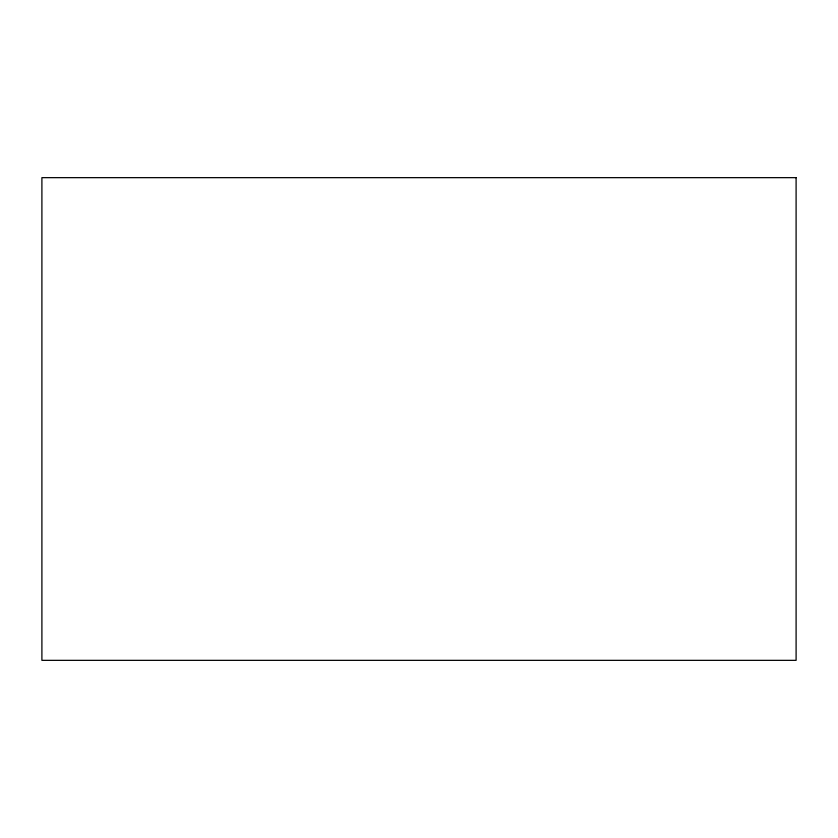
<?xml version="1.0" encoding="UTF-8"?>
<svg xmlns="http://www.w3.org/2000/svg" width="838" height="838" viewBox="0 0 838 838"><rect width="100%" height="100%" fill="white"/><g stroke="black" fill="none" stroke-linecap="round" stroke-linejoin="round"><path stroke-width="1.26" d="M796.1 177.656L41.9 177.656L41.9 660.344L796.1 660.344L796.1 177.656"/></g></svg>
